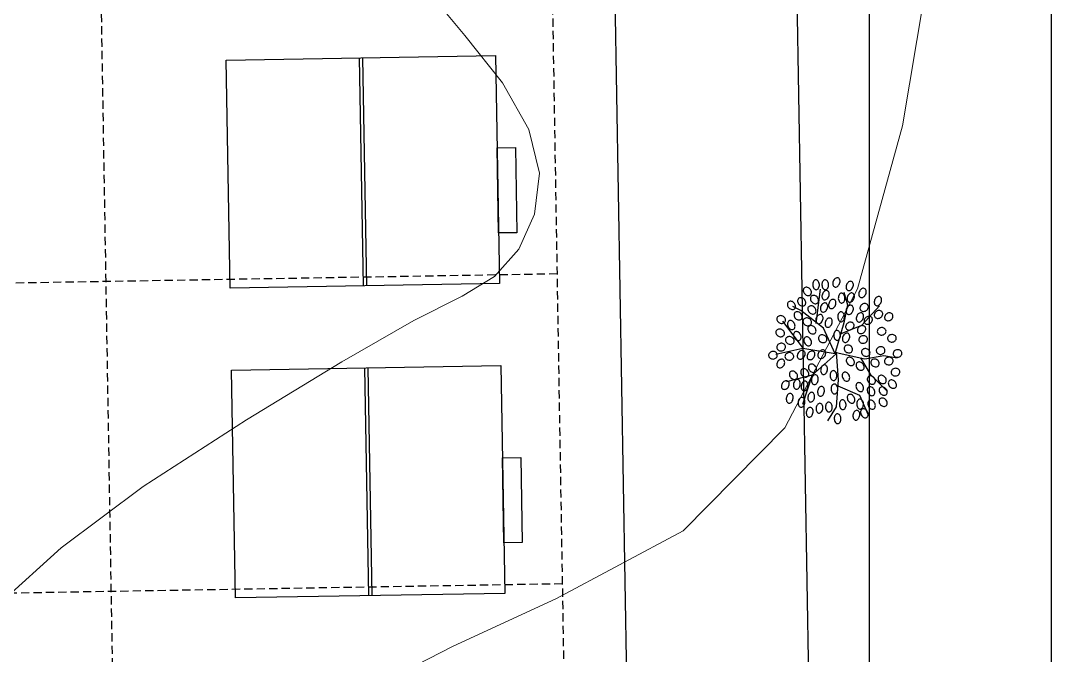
# Model space of a CAD drawing. Header units: inches. Extents: x 203 to 1065, y -1127 to 921.
# Drawn here: x 782.31 to 813.48, y 247.84 to 267.05 of the extents above; entities that cross this region are included whole.
import ezdxf

# ---------------------------------------------------------------- set-up
doc = ezdxf.new("R2010")
doc.units = ezdxf.units.IN
doc.header["$MEASUREMENT"] = 0
doc.linetypes.add('DASHED2', pattern=[0.375, 0.25, -0.125])
for name, color, linetype in [('calle', 3, 'Continuous'), ('Cumbreras', 140, 'Continuous'), ('CURVAS', 32, 'Continuous'), ('D2', 40, 'Continuous'), ('Vegetación', 102, 'Continuous')]:
    doc.layers.add(name, color=color, linetype=linetype)
doc.layers.add('Limite terrenos', color=2, linetype='DASHED2', transparency=0.4)

# ---------------------------------------------------------------- blocks, each defined once
blk = doc.blocks.new('RB31')
for points in [[(-0.1644, 0.4265, 0.124565), (-0.1555, 0.4293, 0.105746), (-0.1475, 0.437, 0.086824), (-0.1428, 0.4474, 0.076963), (-0.1416, 0.4602, 0.076963), (-0.1443, 0.4728, 0.086824), (-0.1502, 0.4826, 0.105746), (-0.159, 0.4892, 0.124565), (-0.1682, 0.491, 0.124565), (-0.1772, 0.4882, 0.105746), (-0.1851, 0.4805, 0.086824), (-0.1898, 0.4701, 0.076963), (-0.191, 0.4573, 0.076963), (-0.1883, 0.4447, 0.086824), (-0.1825, 0.4349, 0.105746), (-0.1737, 0.4282, 0.124565)], [(-0.0961, 0.4265, 0.124565), (-0.0871, 0.4293, 0.105746), (-0.0792, 0.437, 0.086824), (-0.0745, 0.4474, 0.076963), (-0.0733, 0.4602, 0.076963), (-0.076, 0.4728, 0.086824), (-0.0818, 0.4826, 0.105746), (-0.0906, 0.4892, 0.124565), (-0.0999, 0.491, 0.124565), (-0.1088, 0.4882, 0.105746), (-0.1168, 0.4805, 0.086824), (-0.1215, 0.4701, 0.076963), (-0.1227, 0.4573, 0.076963), (-0.12, 0.4447, 0.086824), (-0.1141, 0.4349, 0.105746), (-0.1053, 0.4282, 0.124565)], [(-0.0332, 0.4465, 0.124565), (-0.0243, 0.4435, 0.105746), (-0.0134, 0.445, 0.086824), (-0.0035, 0.4507, 0.076963), (0.0051, 0.4604, 0.076963), (0.0103, 0.4721, 0.086824), (0.0113, 0.4835, 0.105746), (0.0081, 0.4941, 0.124565), (0.0016, 0.5009, 0.124565), (-0.0073, 0.5039, 0.105746), (-0.0182, 0.5024, 0.086824), (-0.0281, 0.4967, 0.076963), (-0.0366, 0.4871, 0.076963), (-0.0419, 0.4753, 0.086824), (-0.0429, 0.4639, 0.105746), (-0.0397, 0.4534, 0.124565)], [(0.0655, 0.4237, 0.124565), (0.0744, 0.4207, 0.105746), (0.0853, 0.4222, 0.086824), (0.0952, 0.4279, 0.076963), (0.1038, 0.4376, 0.076963), (0.109, 0.4494, 0.086824), (0.11, 0.4607, 0.105746), (0.1068, 0.4713, 0.124565), (0.1003, 0.4782, 0.124565), (0.0914, 0.4811, 0.105746), (0.0805, 0.4796, 0.086824), (0.0706, 0.4739, 0.076963), (0.0621, 0.4643, 0.076963), (0.0569, 0.4525, 0.086824), (0.0558, 0.4411, 0.105746), (0.059, 0.4306, 0.124565)], [(-0.2034, 0.3982, 0.124565), (-0.2004, 0.4072, 0.105746), (-0.2019, 0.4181, 0.086824), (-0.2076, 0.428, 0.076963), (-0.2173, 0.4365, 0.076963), (-0.229, 0.4417, 0.086824), (-0.2404, 0.4427, 0.105746), (-0.251, 0.4395, 0.124565), (-0.2578, 0.4331, 0.124565), (-0.2608, 0.4242, 0.105746), (-0.2593, 0.4132, 0.086824), (-0.2536, 0.4033, 0.076963), (-0.244, 0.3948, 0.076963), (-0.2322, 0.3896, 0.086824), (-0.2208, 0.3886, 0.105746), (-0.2103, 0.3918, 0.124565)], [(-0.1129, 0.3629, 0.124565), (-0.104, 0.36, 0.105746), (-0.0931, 0.3615, 0.086824), (-0.0832, 0.3672, 0.076963), (-0.0747, 0.3768, 0.076963), (-0.0695, 0.3886, 0.086824), (-0.0684, 0.4, 0.105746), (-0.0717, 0.4105, 0.124565), (-0.0781, 0.4174, 0.124565), (-0.087, 0.4204, 0.105746), (-0.0979, 0.4189, 0.086824), (-0.1079, 0.4132, 0.076963), (-0.1164, 0.4035, 0.076963), (-0.1216, 0.3917, 0.086824), (-0.1226, 0.3804, 0.105746), (-0.1194, 0.3698, 0.124565)], [(0.0254, 0.3391, 0.124565), (0.0344, 0.342, 0.105746), (0.0423, 0.3496, 0.086824), (0.047, 0.36, 0.076963), (0.0482, 0.3728, 0.076963), (0.0455, 0.3854, 0.086824), (0.0396, 0.3952, 0.105746), (0.0308, 0.4019, 0.124565), (0.0216, 0.4037, 0.124565), (0.0126, 0.4008, 0.105746), (0.0047, 0.3932, 0.086824), (0, 0.3827, 0.076963), (-0.0012, 0.3699, 0.076963), (0.0015, 0.3573, 0.086824), (0.0074, 0.3475, 0.105746), (0.0162, 0.3409, 0.124565)], [(0.0731, 0.3478, 0.124565), (0.082, 0.3448, 0.105746), (0.0929, 0.3463, 0.086824), (0.1028, 0.352, 0.076963), (0.1113, 0.3616, 0.076963), (0.1166, 0.3734, 0.086824), (0.1176, 0.3848, 0.105746), (0.1144, 0.3953, 0.124565), (0.1079, 0.4022, 0.124565), (0.099, 0.4052, 0.105746), (0.0881, 0.4037, 0.086824), (0.0782, 0.398, 0.076963), (0.0696, 0.3883, 0.076963), (0.0644, 0.3766, 0.086824), (0.0634, 0.3652, 0.105746), (0.0666, 0.3546, 0.124565)], [(0.1604, 0.3781, 0.124565), (0.1693, 0.3752, 0.105746), (0.1802, 0.3767, 0.086824), (0.1901, 0.3824, 0.076963), (0.1987, 0.392, 0.076963), (0.2039, 0.4038, 0.086824), (0.2049, 0.4152, 0.105746), (0.2017, 0.4257, 0.124565), (0.1952, 0.4326, 0.124565), (0.1863, 0.4356, 0.105746), (0.1754, 0.4341, 0.086824), (0.1655, 0.4284, 0.076963), (0.157, 0.4187, 0.076963), (0.1518, 0.4069, 0.086824), (0.1507, 0.3956, 0.105746), (0.1539, 0.385, 0.124565)], [(-0.3211, 0.3071, 0.124565), (-0.3181, 0.316, 0.105746), (-0.3196, 0.3269, 0.086824), (-0.3253, 0.3368, 0.076963), (-0.335, 0.3454, 0.076963), (-0.3467, 0.3506, 0.086824), (-0.3581, 0.3516, 0.105746), (-0.3687, 0.3484, 0.124565), (-0.3755, 0.3419, 0.124565), (-0.3785, 0.333, 0.105746), (-0.377, 0.3221, 0.086824), (-0.3713, 0.3122, 0.076963), (-0.3617, 0.3037, 0.076963), (-0.3499, 0.2985, 0.086824), (-0.3385, 0.2974, 0.105746), (-0.3279, 0.3006, 0.124565)], [(-0.2452, 0.3299, 0.124565), (-0.2422, 0.3388, 0.105746), (-0.2437, 0.3497, 0.086824), (-0.2494, 0.3596, 0.076963), (-0.259, 0.3682, 0.076963), (-0.2708, 0.3734, 0.086824), (-0.2822, 0.3744, 0.105746), (-0.2927, 0.3712, 0.124565), (-0.2996, 0.3647, 0.124565), (-0.3026, 0.3558, 0.105746), (-0.3011, 0.3449, 0.086824), (-0.2954, 0.335, 0.076963), (-0.2857, 0.3264, 0.076963), (-0.274, 0.3212, 0.086824), (-0.2626, 0.3202, 0.105746), (-0.252, 0.3234, 0.124565)], [(-0.1503, 0.3451, 0.124565), (-0.1473, 0.354, 0.105746), (-0.1488, 0.3649, 0.086824), (-0.1545, 0.3748, 0.076963), (-0.1641, 0.3833, 0.076963), (-0.1759, 0.3885, 0.086824), (-0.1873, 0.3896, 0.105746), (-0.1978, 0.3864, 0.124565), (-0.2047, 0.3799, 0.124565), (-0.2077, 0.371, 0.105746), (-0.2062, 0.3601, 0.086824), (-0.2005, 0.3502, 0.076963), (-0.1908, 0.3416, 0.076963), (-0.1791, 0.3364, 0.086824), (-0.1677, 0.3354, 0.105746), (-0.1571, 0.3386, 0.124565)], [(-0.1243, 0.2832, 0.124565), (-0.1154, 0.2802, 0.105746), (-0.1045, 0.2817, 0.086824), (-0.0946, 0.2874, 0.076963), (-0.0861, 0.2971, 0.076963), (-0.0809, 0.3088, 0.086824), (-0.0798, 0.3202, 0.105746), (-0.083, 0.3308, 0.124565), (-0.0895, 0.3376, 0.124565), (-0.0984, 0.3406, 0.105746), (-0.1093, 0.3391, 0.086824), (-0.1192, 0.3334, 0.076963), (-0.1278, 0.3238, 0.076963), (-0.133, 0.312, 0.086824), (-0.134, 0.3006, 0.105746), (-0.1308, 0.29, 0.124565)], [(-0.0636, 0.306, 0.124565), (-0.0547, 0.303, 0.105746), (-0.0437, 0.3045, 0.086824), (-0.0338, 0.3102, 0.076963), (-0.0253, 0.3198, 0.076963), (-0.0201, 0.3316, 0.086824), (-0.0191, 0.343, 0.105746), (-0.0223, 0.3536, 0.124565), (-0.0287, 0.3604, 0.124565), (-0.0377, 0.3634, 0.105746), (-0.0486, 0.3619, 0.086824), (-0.0585, 0.3562, 0.076963), (-0.067, 0.3465, 0.076963), (-0.0722, 0.3348, 0.086824), (-0.0732, 0.3234, 0.105746), (-0.07, 0.3128, 0.124565)], [(0.1598, 0.2988, 0.124565), (0.1653, 0.2911, 0.105746), (0.175, 0.2859, 0.086824), (0.1864, 0.2847, 0.076963), (0.1989, 0.2875, 0.076963), (0.2101, 0.2939, 0.086824), (0.2176, 0.3026, 0.105746), (0.2212, 0.313, 0.124565), (0.22, 0.3223, 0.124565), (0.2146, 0.33, 0.105746), (0.2048, 0.3352, 0.086824), (0.1935, 0.3364, 0.076963), (0.1809, 0.3336, 0.076963), (0.1698, 0.3271, 0.086824), (0.1623, 0.3185, 0.105746), (0.1586, 0.3081, 0.124565)], [(0.2743, 0.325, 0.124565), (0.2832, 0.322, 0.105746), (0.2941, 0.3235, 0.086824), (0.304, 0.3292, 0.076963), (0.3126, 0.3388, 0.076963), (0.3178, 0.3506, 0.086824), (0.3188, 0.362, 0.105746), (0.3156, 0.3725, 0.124565), (0.3091, 0.3794, 0.124565), (0.3002, 0.3824, 0.105746), (0.2893, 0.3809, 0.086824), (0.2794, 0.3752, 0.076963), (0.2708, 0.3655, 0.076963), (0.2656, 0.3538, 0.086824), (0.2646, 0.3424, 0.105746), (0.2678, 0.3318, 0.124565)], [(-0.2717, 0.2387, 0.124565), (-0.2688, 0.2476, 0.105746), (-0.2703, 0.2586, 0.086824), (-0.276, 0.2685, 0.076963), (-0.2856, 0.277, 0.076963), (-0.2974, 0.2822, 0.086824), (-0.3088, 0.2832, 0.105746), (-0.3193, 0.28, 0.124565), (-0.3262, 0.2736, 0.124565), (-0.3292, 0.2647, 0.105746), (-0.3276, 0.2537, 0.086824), (-0.322, 0.2438, 0.076963), (-0.3123, 0.2353, 0.076963), (-0.3005, 0.2301, 0.086824), (-0.2891, 0.2291, 0.105746), (-0.2786, 0.2323, 0.124565)], [(-0.1692, 0.2767, 0.124565), (-0.1663, 0.2856, 0.105746), (-0.1678, 0.2965, 0.086824), (-0.1735, 0.3065, 0.076963), (-0.1831, 0.315, 0.076963), (-0.1949, 0.3202, 0.086824), (-0.2063, 0.3212, 0.105746), (-0.2168, 0.318, 0.124565), (-0.2237, 0.3116, 0.124565), (-0.2267, 0.3026, 0.105746), (-0.2251, 0.2917, 0.086824), (-0.2195, 0.2818, 0.076963), (-0.2098, 0.2733, 0.076963), (-0.198, 0.2681, 0.086824), (-0.1867, 0.2671, 0.105746), (-0.1761, 0.2703, 0.124565)], [(0.0216, 0.2176, 0.124565), (0.0306, 0.2204, 0.105746), (0.0385, 0.2281, 0.086824), (0.0432, 0.2385, 0.076963), (0.0444, 0.2513, 0.076963), (0.0417, 0.2639, 0.086824), (0.0358, 0.2737, 0.105746), (0.027, 0.2803, 0.124565), (0.0178, 0.2821, 0.124565), (0.0088, 0.2793, 0.105746), (0.0009, 0.2716, 0.086824), (-0.0038, 0.2612, 0.076963), (-0.005, 0.2484, 0.076963), (-0.0023, 0.2358, 0.086824), (0.0036, 0.226, 0.105746), (0.0124, 0.2193, 0.124565)], [(0.0655, 0.268, 0.124565), (0.0744, 0.265, 0.105746), (0.0853, 0.2665, 0.086824), (0.0952, 0.2722, 0.076963), (0.1038, 0.2819, 0.076963), (0.109, 0.2936, 0.086824), (0.11, 0.305, 0.105746), (0.1068, 0.3156, 0.124565), (0.1003, 0.3224, 0.124565), (0.0914, 0.3254, 0.105746), (0.0805, 0.3239, 0.086824), (0.0706, 0.3182, 0.076963), (0.0621, 0.3086, 0.076963), (0.0569, 0.2968, 0.086824), (0.0558, 0.2854, 0.105746), (0.059, 0.2749, 0.124565)], [(0.1414, 0.2186, 0.124565), (0.1503, 0.2156, 0.105746), (0.1612, 0.2171, 0.086824), (0.1712, 0.2228, 0.076963), (0.1797, 0.2325, 0.076963), (0.1849, 0.2443, 0.086824), (0.1859, 0.2556, 0.105746), (0.1827, 0.2662, 0.124565), (0.1763, 0.2731, 0.124565), (0.1673, 0.276, 0.105746), (0.1564, 0.2745, 0.086824), (0.1465, 0.2688, 0.076963), (0.138, 0.2592, 0.076963), (0.1328, 0.2474, 0.086824), (0.1318, 0.236, 0.105746), (0.135, 0.2255, 0.124565)], [(0.2661, 0.2532, 0.124565), (0.2716, 0.2455, 0.105746), (0.2813, 0.2403, 0.086824), (0.2927, 0.2391, 0.076963), (0.3052, 0.2419, 0.076963), (0.3164, 0.2484, 0.086824), (0.3239, 0.257, 0.105746), (0.3275, 0.2674, 0.124565), (0.3263, 0.2767, 0.124565), (0.3208, 0.2844, 0.105746), (0.3111, 0.2896, 0.086824), (0.2998, 0.2908, 0.076963), (0.2872, 0.288, 0.076963), (0.2761, 0.2815, 0.086824), (0.2686, 0.2729, 0.105746), (0.2649, 0.2625, 0.124565)], [(0.342, 0.238, 0.124565), (0.3475, 0.2303, 0.105746), (0.3572, 0.2251, 0.086824), (0.3686, 0.2239, 0.076963), (0.3812, 0.2267, 0.076963), (0.3923, 0.2332, 0.086824), (0.3998, 0.2418, 0.105746), (0.4034, 0.2522, 0.124565), (0.4022, 0.2615, 0.124565), (0.3968, 0.2692, 0.105746), (0.387, 0.2744, 0.086824), (0.3757, 0.2756, 0.076963), (0.3631, 0.2728, 0.076963), (0.352, 0.2663, 0.086824), (0.3445, 0.2577, 0.105746), (0.3409, 0.2473, 0.124565)], [(-0.3932, 0.2239, 0.124565), (-0.3931, 0.2333, 0.105746), (-0.3979, 0.2432, 0.086824), (-0.4064, 0.2509, 0.076963), (-0.4182, 0.256, 0.076963), (-0.431, 0.2573, 0.086824), (-0.4422, 0.2548, 0.105746), (-0.4512, 0.2485, 0.124565), (-0.4557, 0.2402, 0.124565), (-0.4558, 0.2308, 0.105746), (-0.451, 0.2209, 0.086824), (-0.4425, 0.2132, 0.076963), (-0.4307, 0.2081, 0.076963), (-0.4179, 0.2068, 0.086824), (-0.4068, 0.2094, 0.105746), (-0.3977, 0.2157, 0.124565)], [(-0.3292, 0.171, 0.124565), (-0.3236, 0.1786, 0.105746), (-0.3217, 0.1895, 0.086824), (-0.324, 0.2007, 0.076963), (-0.3306, 0.2117, 0.076963), (-0.3402, 0.2203, 0.086824), (-0.3507, 0.2248, 0.105746), (-0.3617, 0.225, 0.124565), (-0.3702, 0.221, 0.124565), (-0.3758, 0.2135, 0.105746), (-0.3778, 0.2026, 0.086824), (-0.3754, 0.1914, 0.076963), (-0.3689, 0.1803, 0.076963), (-0.3593, 0.1717, 0.086824), (-0.3488, 0.1673, 0.105746), (-0.3377, 0.167, 0.124565)], [(-0.1996, 0.2087, 0.124565), (-0.1995, 0.2181, 0.105746), (-0.2043, 0.228, 0.086824), (-0.2128, 0.2357, 0.076963), (-0.2246, 0.2408, 0.076963), (-0.2374, 0.2421, 0.086824), (-0.2485, 0.2396, 0.105746), (-0.2576, 0.2333, 0.124565), (-0.2621, 0.225, 0.124565), (-0.2622, 0.2156, 0.105746), (-0.2574, 0.2057, 0.086824), (-0.2489, 0.198, 0.076963), (-0.2371, 0.1929, 0.076963), (-0.2243, 0.1916, 0.086824), (-0.2132, 0.1942, 0.105746), (-0.2041, 0.2005, 0.124565)], [(-0.1585, 0.2072, 0.124565), (-0.1496, 0.2043, 0.105746), (-0.1387, 0.2058, 0.086824), (-0.1287, 0.2114, 0.076963), (-0.1202, 0.2211, 0.076963), (-0.115, 0.2329, 0.086824), (-0.114, 0.2443, 0.105746), (-0.1172, 0.2548, 0.124565), (-0.1236, 0.2617, 0.124565), (-0.1326, 0.2646, 0.105746), (-0.1435, 0.2631, 0.086824), (-0.1534, 0.2574, 0.076963), (-0.1619, 0.2478, 0.076963), (-0.1671, 0.236, 0.086824), (-0.1681, 0.2246, 0.105746), (-0.1649, 0.2141, 0.124565)], [(-0.0902, 0.1844, 0.124565), (-0.0812, 0.1815, 0.105746), (-0.0703, 0.183, 0.086824), (-0.0604, 0.1887, 0.076963), (-0.0519, 0.1983, 0.076963), (-0.0467, 0.2101, 0.086824), (-0.0457, 0.2215, 0.105746), (-0.0489, 0.232, 0.124565), (-0.0553, 0.2389, 0.124565), (-0.0642, 0.2419, 0.105746), (-0.0752, 0.2403, 0.086824), (-0.0851, 0.2347, 0.076963), (-0.0936, 0.225, 0.076963), (-0.0988, 0.2132, 0.086824), (-0.0998, 0.2018, 0.105746), (-0.0966, 0.1913, 0.124565)], [(0.0535, 0.1772, 0.124565), (0.059, 0.1696, 0.105746), (0.0687, 0.1644, 0.086824), (0.0801, 0.1631, 0.076963), (0.0926, 0.1659, 0.076963), (0.1038, 0.1724, 0.086824), (0.1113, 0.181, 0.105746), (0.1149, 0.1914, 0.124565), (0.1137, 0.2008, 0.124565), (0.1083, 0.2084, 0.105746), (0.0985, 0.2136, 0.086824), (0.0872, 0.2148, 0.076963), (0.0746, 0.212, 0.076963), (0.0635, 0.2056, 0.086824), (0.056, 0.197, 0.105746), (0.0524, 0.1865, 0.124565)], [(0.1902, 0.2152, 0.124565), (0.1957, 0.2075, 0.105746), (0.2054, 0.2023, 0.086824), (0.2167, 0.2011, 0.076963), (0.2293, 0.2039, 0.076963), (0.2404, 0.2104, 0.086824), (0.248, 0.219, 0.105746), (0.2516, 0.2294, 0.124565), (0.2504, 0.2387, 0.124565), (0.2449, 0.2464, 0.105746), (0.2352, 0.2516, 0.086824), (0.2238, 0.2528, 0.076963), (0.2113, 0.25, 0.076963), (0.2001, 0.2436, 0.086824), (0.1926, 0.2349, 0.105746), (0.189, 0.2245, 0.124565)], [(-0.4008, 0.1365, 0.124565), (-0.4007, 0.146, 0.105746), (-0.4055, 0.1559, 0.086824), (-0.414, 0.1636, 0.076963), (-0.4258, 0.1687, 0.076963), (-0.4386, 0.17, 0.086824), (-0.4497, 0.1674, 0.105746), (-0.4588, 0.1611, 0.124565), (-0.4633, 0.1529, 0.124565), (-0.4634, 0.1435, 0.105746), (-0.4586, 0.1335, 0.086824), (-0.4501, 0.1259, 0.076963), (-0.4383, 0.1208, 0.076963), (-0.4255, 0.1194, 0.086824), (-0.4144, 0.122, 0.105746), (-0.4053, 0.1283, 0.124565)], [(-0.2837, 0.0989, 0.124565), (-0.2781, 0.1064, 0.105746), (-0.2761, 0.1173, 0.086824), (-0.2785, 0.1285, 0.076963), (-0.285, 0.1396, 0.076963), (-0.2946, 0.1482, 0.086824), (-0.3051, 0.1526, 0.105746), (-0.3162, 0.1529, 0.124565), (-0.3247, 0.1489, 0.124565), (-0.3303, 0.1413, 0.105746), (-0.3322, 0.1304, 0.086824), (-0.3299, 0.1192, 0.076963), (-0.3233, 0.1082, 0.076963), (-0.3137, 0.0996, 0.086824), (-0.3032, 0.0951, 0.105746), (-0.2922, 0.0949, 0.124565)], [(-0.1692, 0.1476, 0.124565), (-0.1663, 0.1565, 0.105746), (-0.1678, 0.1674, 0.086824), (-0.1735, 0.1773, 0.076963), (-0.1831, 0.1858, 0.076963), (-0.1949, 0.191, 0.086824), (-0.2063, 0.1921, 0.105746), (-0.2168, 0.1889, 0.124565), (-0.2237, 0.1824, 0.124565), (-0.2267, 0.1735, 0.105746), (-0.2251, 0.1626, 0.086824), (-0.2195, 0.1527, 0.076963), (-0.2098, 0.1441, 0.076963), (-0.198, 0.1389, 0.086824), (-0.1867, 0.1379, 0.105746), (-0.1761, 0.1411, 0.124565)], [(-0.0088, 0.096, 0.124565), (0.0002, 0.0989, 0.105746), (0.0081, 0.1065, 0.086824), (0.0128, 0.1169, 0.076963), (0.014, 0.1298, 0.076963), (0.0113, 0.1423, 0.086824), (0.0055, 0.1522, 0.105746), (-0.0033, 0.1588, 0.124565), (-0.0126, 0.1606, 0.124565), (-0.0215, 0.1577, 0.105746), (-0.0295, 0.1501, 0.086824), (-0.0342, 0.1397, 0.076963), (-0.0354, 0.1269, 0.076963), (-0.0327, 0.1143, 0.086824), (-0.0268, 0.1045, 0.105746), (-0.018, 0.0978, 0.124565)], [(0.0389, 0.0857, 0.124565), (0.0478, 0.0827, 0.105746), (0.0588, 0.0842, 0.086824), (0.0687, 0.0899, 0.076963), (0.0772, 0.0996, 0.076963), (0.0824, 0.1113, 0.086824), (0.0834, 0.1227, 0.105746), (0.0802, 0.1333, 0.124565), (0.0738, 0.1401, 0.124565), (0.0648, 0.1431, 0.105746), (0.0539, 0.1416, 0.086824), (0.044, 0.1359, 0.076963), (0.0355, 0.1263, 0.076963), (0.0303, 0.1145, 0.086824), (0.0293, 0.1031, 0.105746), (0.0325, 0.0925, 0.124565)], [(0.1408, 0.1544, 0.124565), (0.1463, 0.1468, 0.105746), (0.156, 0.1416, 0.086824), (0.1674, 0.1403, 0.076963), (0.18, 0.1431, 0.076963), (0.1911, 0.1496, 0.086824), (0.1986, 0.1582, 0.105746), (0.2022, 0.1686, 0.124565), (0.201, 0.178, 0.124565), (0.1956, 0.1856, 0.105746), (0.1858, 0.1908, 0.086824), (0.1745, 0.1921, 0.076963), (0.1619, 0.1893, 0.076963), (0.1508, 0.1828, 0.086824), (0.1433, 0.1742, 0.105746), (0.1397, 0.1638, 0.124565)], [(0.2873, 0.1531, 0.124565), (0.2902, 0.1441, 0.105746), (0.2978, 0.1362, 0.086824), (0.3082, 0.1315, 0.076963), (0.3211, 0.1303, 0.076963), (0.3336, 0.133, 0.086824), (0.3435, 0.1388, 0.105746), (0.3501, 0.1476, 0.124565), (0.3519, 0.1569, 0.124565), (0.349, 0.1658, 0.105746), (0.3414, 0.1738, 0.086824), (0.331, 0.1785, 0.076963), (0.3182, 0.1797, 0.076963), (0.3056, 0.177, 0.086824), (0.2958, 0.1711, 0.105746), (0.2891, 0.1623, 0.124565)], [(-0.3922, 0.0543, 0.124565), (-0.395, 0.0633, 0.105746), (-0.4027, 0.0712, 0.086824), (-0.4131, 0.0759, 0.076963), (-0.4259, 0.0771, 0.076963), (-0.4385, 0.0744, 0.086824), (-0.4483, 0.0686, 0.105746), (-0.455, 0.0598, 0.124565), (-0.4567, 0.0505, 0.124565), (-0.4539, 0.0416, 0.105746), (-0.4462, 0.0336, 0.086824), (-0.4358, 0.0289, 0.076963), (-0.423, 0.0277, 0.076963), (-0.4104, 0.0304, 0.086824), (-0.4006, 0.0363, 0.105746), (-0.394, 0.0451, 0.124565)], [(-0.3287, 0.0872, 0.124565), (-0.3286, 0.0966, 0.105746), (-0.3334, 0.1065, 0.086824), (-0.3419, 0.1142, 0.076963), (-0.3537, 0.1193, 0.076963), (-0.3665, 0.1206, 0.086824), (-0.3776, 0.1181, 0.105746), (-0.3867, 0.1117, 0.124565), (-0.3912, 0.1035, 0.124565), (-0.3913, 0.0941, 0.105746), (-0.3865, 0.0842, 0.086824), (-0.378, 0.0765, 0.076963), (-0.3662, 0.0714, 0.076963), (-0.3534, 0.0701, 0.086824), (-0.3422, 0.0726, 0.105746), (-0.3332, 0.0789, 0.124565)], [(-0.2077, 0.0647, 0.124565), (-0.2022, 0.0723, 0.105746), (-0.2002, 0.0831, 0.086824), (-0.2026, 0.0943, 0.076963), (-0.2091, 0.1054, 0.076963), (-0.2187, 0.114, 0.086824), (-0.2292, 0.1185, 0.105746), (-0.2402, 0.1187, 0.124565), (-0.2487, 0.1147, 0.124565), (-0.2543, 0.1071, 0.105746), (-0.2563, 0.0962, 0.086824), (-0.2539, 0.0851, 0.076963), (-0.2474, 0.074, 0.076963), (-0.2378, 0.0654, 0.086824), (-0.2273, 0.0609, 0.105746), (-0.2163, 0.0607, 0.124565)], [(-0.0857, 0.0986, 0.124565), (-0.0856, 0.108, 0.105746), (-0.0904, 0.1179, 0.086824), (-0.0989, 0.1256, 0.076963), (-0.1107, 0.1307, 0.076963), (-0.1235, 0.132, 0.086824), (-0.1347, 0.1294, 0.105746), (-0.1437, 0.1231, 0.124565), (-0.1482, 0.1149, 0.124565), (-0.1483, 0.1055, 0.105746), (-0.1435, 0.0956, 0.086824), (-0.135, 0.0879, 0.076963), (-0.1232, 0.0828, 0.076963), (-0.1104, 0.0815, 0.086824), (-0.0993, 0.084, 0.105746), (-0.0902, 0.0903, 0.124565)], [(0.1507, 0.0999, 0.124565), (0.1535, 0.0909, 0.105746), (0.1612, 0.083, 0.086824), (0.1716, 0.0783, 0.076963), (0.1844, 0.0771, 0.076963), (0.197, 0.0798, 0.086824), (0.2068, 0.0857, 0.105746), (0.2134, 0.0945, 0.124565), (0.2152, 0.1037, 0.124565), (0.2124, 0.1127, 0.105746), (0.2047, 0.1206, 0.086824), (0.1943, 0.1253, 0.076963), (0.1815, 0.1265, 0.076963), (0.1689, 0.1238, 0.086824), (0.1591, 0.1179, 0.105746), (0.1524, 0.1091, 0.124565)], [(0.3633, 0.1075, 0.124565), (0.3661, 0.0985, 0.105746), (0.3737, 0.0906, 0.086824), (0.3842, 0.0859, 0.076963), (0.397, 0.0847, 0.076963), (0.4096, 0.0874, 0.086824), (0.4194, 0.0933, 0.105746), (0.426, 0.1021, 0.124565), (0.4278, 0.1113, 0.124565), (0.425, 0.1203, 0.105746), (0.4173, 0.1282, 0.086824), (0.4069, 0.1329, 0.076963), (0.3941, 0.1341, 0.076963), (0.3815, 0.1314, 0.086824), (0.3717, 0.1255, 0.105746), (0.365, 0.1167, 0.124565)], [(-0.4529, 0.0012, 0.124565), (-0.4558, 0.0101, 0.105746), (-0.4634, 0.0181, 0.086824), (-0.4738, 0.0228, 0.076963), (-0.4866, 0.024, 0.076963), (-0.4992, 0.0213, 0.086824), (-0.509, 0.0154, 0.105746), (-0.5157, 0.0066, 0.124565), (-0.5175, -0.0026, 0.124565), (-0.5146, -0.0116, 0.105746), (-0.507, -0.0196, 0.086824), (-0.4966, -0.0242, 0.076963), (-0.4837, -0.0255, 0.076963), (-0.4712, -0.0228, 0.086824), (-0.4613, -0.0169, 0.105746), (-0.4547, -0.0081, 0.124565)], [(-0.3314, -0.0064, 0.124565), (-0.3343, 0.0025, 0.105746), (-0.3419, 0.0105, 0.086824), (-0.3524, 0.0152, 0.076963), (-0.3652, 0.0164, 0.076963), (-0.3778, 0.0137, 0.086824), (-0.3876, 0.0078, 0.105746), (-0.3942, -0.001, 0.124565), (-0.396, -0.0102, 0.124565), (-0.3931, -0.0192, 0.105746), (-0.3855, -0.0272, 0.086824), (-0.3751, -0.0318, 0.076963), (-0.3623, -0.0331, 0.076963), (-0.3497, -0.0303, 0.086824), (-0.3399, -0.0245, 0.105746), (-0.3332, -0.0157, 0.124565)], [(-0.2507, 0.0224, 0.124565), (-0.2583, 0.028, 0.105746), (-0.2692, 0.0299, 0.086824), (-0.2804, 0.0276, 0.076963), (-0.2914, 0.0211, 0.076963), (-0.3, 0.0115, 0.086824), (-0.3045, 0.0009, 0.105746), (-0.3047, -0.0101, 0.124565), (-0.3007, -0.0186, 0.124565), (-0.2932, -0.0242, 0.105746), (-0.2823, -0.0261, 0.086824), (-0.2711, -0.0238, 0.076963), (-0.26, -0.0172, 0.076963), (-0.2514, -0.0076, 0.086824), (-0.247, 0.0029, 0.105746), (-0.2467, 0.0139, 0.124565)], [(-0.1786, 0.0186, 0.124565), (-0.1862, 0.0242, 0.105746), (-0.197, 0.0261, 0.086824), (-0.2082, 0.0238, 0.076963), (-0.2193, 0.0173, 0.076963), (-0.2279, 0.0077, 0.086824), (-0.2324, -0.0028, 0.105746), (-0.2326, -0.0139, 0.124565), (-0.2286, -0.0224, 0.124565), (-0.221, -0.028, 0.105746), (-0.2102, -0.0299, 0.086824), (-0.199, -0.0276, 0.076963), (-0.1879, -0.021, 0.076963), (-0.1793, -0.0114, 0.086824), (-0.1748, -0.0009, 0.105746), (-0.1746, 0.0101, 0.124565)], [(-0.0989, 0.0262, 0.124565), (-0.1065, 0.0318, 0.105746), (-0.1173, 0.0337, 0.086824), (-0.1285, 0.0314, 0.076963), (-0.1396, 0.0249, 0.076963), (-0.1482, 0.0153, 0.086824), (-0.1527, 0.0047, 0.105746), (-0.1529, -0.0063, 0.124565), (-0.1489, -0.0148, 0.124565), (-0.1413, -0.0204, 0.105746), (-0.1305, -0.0223, 0.086824), (-0.1193, -0.02, 0.076963), (-0.1082, -0.0134, 0.076963), (-0.0996, -0.0038, 0.086824), (-0.0951, 0.0067, 0.105746), (-0.0949, 0.0177, 0.124565)], [(0.0416, 0.0481, 0.124565), (0.0415, 0.0387, 0.105746), (0.0463, 0.0287, 0.086824), (0.0548, 0.0211, 0.076963), (0.0666, 0.0159, 0.076963), (0.0794, 0.0146, 0.086824), (0.0906, 0.0172, 0.105746), (0.0996, 0.0235, 0.124565), (0.1041, 0.0317, 0.124565), (0.1042, 0.0411, 0.105746), (0.0994, 0.0511, 0.086824), (0.0909, 0.0587, 0.076963), (0.0791, 0.0639, 0.076963), (0.0663, 0.0652, 0.086824), (0.0552, 0.0626, 0.105746), (0.0461, 0.0563, 0.124565)], [(0.1707, 0.0253, 0.124565), (0.1706, 0.0159, 0.105746), (0.1754, 0.0059, 0.086824), (0.1839, -0.0017, 0.076963), (0.1957, -0.0068, 0.076963), (0.2085, -0.0082, 0.086824), (0.2196, -0.0056, 0.105746), (0.2287, 0.0007, 0.124565), (0.2332, 0.0089, 0.124565), (0.2333, 0.0184, 0.105746), (0.2285, 0.0283, 0.086824), (0.22, 0.0359, 0.076963), (0.2082, 0.0411, 0.076963), (0.1954, 0.0424, 0.086824), (0.1842, 0.0398, 0.105746), (0.1752, 0.0335, 0.124565)], [(0.2797, 0.0277, 0.124565), (0.2826, 0.0188, 0.105746), (0.2902, 0.0108, 0.086824), (0.3007, 0.0061, 0.076963), (0.3135, 0.0049, 0.076963), (0.3261, 0.0076, 0.086824), (0.3359, 0.0135, 0.105746), (0.3425, 0.0223, 0.124565), (0.3443, 0.0315, 0.124565), (0.3414, 0.0405, 0.105746), (0.3338, 0.0485, 0.086824), (0.3234, 0.0531, 0.076963), (0.3106, 0.0544, 0.076963), (0.298, 0.0516, 0.086824), (0.2882, 0.0458, 0.105746), (0.2815, 0.037, 0.124565)], [(0.405, 0.0087, 0.124565), (0.4079, -0.0002, 0.105746), (0.4155, -0.0082, 0.086824), (0.4259, -0.0129, 0.076963), (0.4387, -0.0141, 0.076963), (0.4513, -0.0114, 0.086824), (0.4611, -0.0055, 0.105746), (0.4678, 0.0033, 0.124565), (0.4696, 0.0125, 0.124565), (0.4667, 0.0215, 0.105746), (0.4591, 0.0295, 0.086824), (0.4487, 0.0341, 0.076963), (0.4358, 0.0354, 0.076963), (0.4233, 0.0327, 0.086824), (0.4134, 0.0268, 0.105746), (0.4068, 0.018, 0.124565)], [(-0.4026, -0.0346, 0.124565), (-0.4102, -0.029, 0.105746), (-0.421, -0.027, 0.086824), (-0.4322, -0.0294, 0.076963), (-0.4433, -0.0359, 0.076963), (-0.4519, -0.0455, 0.086824), (-0.4564, -0.056, 0.105746), (-0.4566, -0.0671, 0.124565), (-0.4526, -0.0756, 0.124565), (-0.445, -0.0811, 0.105746), (-0.4342, -0.0831, 0.086824), (-0.423, -0.0807, 0.076963), (-0.4119, -0.0742, 0.076963), (-0.4033, -0.0646, 0.086824), (-0.3988, -0.0541, 0.105746), (-0.3986, -0.0431, 0.124565)], [(-0.1654, -0.1031, 0.124565), (-0.1625, -0.0942, 0.105746), (-0.164, -0.0833, 0.086824), (-0.1697, -0.0734, 0.076963), (-0.1793, -0.0648, 0.076963), (-0.1911, -0.0596, 0.086824), (-0.2025, -0.0586, 0.105746), (-0.213, -0.0618, 0.124565), (-0.2199, -0.0683, 0.124565), (-0.2229, -0.0772, 0.105746), (-0.2214, -0.0881, 0.086824), (-0.2157, -0.098, 0.076963), (-0.206, -0.1065, 0.076963), (-0.1942, -0.1117, 0.086824), (-0.1829, -0.1128, 0.105746), (-0.1723, -0.1095, 0.124565)], [(-0.0986, -0.0644, 0.124565), (-0.108, -0.0643, 0.105746), (-0.1179, -0.0691, 0.086824), (-0.1256, -0.0776, 0.076963), (-0.1307, -0.0894, 0.076963), (-0.132, -0.1022, 0.086824), (-0.1294, -0.1133, 0.105746), (-0.1231, -0.1224, 0.124565), (-0.1149, -0.1269, 0.124565), (-0.1055, -0.127, 0.105746), (-0.0956, -0.1222, 0.086824), (-0.0879, -0.1137, 0.076963), (-0.0828, -0.1019, 0.076963), (-0.0815, -0.0891, 0.086824), (-0.084, -0.0779, 0.105746), (-0.0903, -0.0689, 0.124565)], [(0.0606, -0.0237, 0.124565), (0.0576, -0.0326, 0.105746), (0.0591, -0.0436, 0.086824), (0.0648, -0.0535, 0.076963), (0.0745, -0.062, 0.076963), (0.0862, -0.0672, 0.086824), (0.0976, -0.0682, 0.105746), (0.1082, -0.065, 0.124565), (0.115, -0.0586, 0.124565), (0.118, -0.0497, 0.105746), (0.1165, -0.0387, 0.086824), (0.1108, -0.0288, 0.076963), (0.1012, -0.0203, 0.076963), (0.0894, -0.0151, 0.086824), (0.078, -0.0141, 0.105746), (0.0675, -0.0173, 0.124565)], [(0.1327, -0.0541, 0.124565), (0.1297, -0.063, 0.105746), (0.1313, -0.074, 0.086824), (0.1369, -0.0839, 0.076963), (0.1466, -0.0924, 0.076963), (0.1584, -0.0976, 0.086824), (0.1698, -0.0986, 0.105746), (0.1803, -0.0954, 0.124565), (0.1872, -0.089, 0.124565), (0.1901, -0.08, 0.105746), (0.1886, -0.0691, 0.086824), (0.1829, -0.0592, 0.076963), (0.1733, -0.0507, 0.076963), (0.1615, -0.0455, 0.086824), (0.1501, -0.0445, 0.105746), (0.1396, -0.0477, 0.124565)], [(0.239, -0.0431, 0.124565), (0.2389, -0.0525, 0.105746), (0.2437, -0.0624, 0.086824), (0.2522, -0.0701, 0.076963), (0.264, -0.0752, 0.076963), (0.2768, -0.0765, 0.086824), (0.288, -0.074, 0.105746), (0.297, -0.0677, 0.124565), (0.3015, -0.0594, 0.124565), (0.3016, -0.05, 0.105746), (0.2968, -0.0401, 0.086824), (0.2883, -0.0324, 0.076963), (0.2765, -0.0273, 0.076963), (0.2637, -0.026, 0.086824), (0.2526, -0.0285, 0.105746), (0.2435, -0.0349, 0.124565)], [(0.3405, -0.0406, 0.124565), (0.3433, -0.0496, 0.105746), (0.351, -0.0575, 0.086824), (0.3614, -0.0622, 0.076963), (0.3742, -0.0634, 0.076963), (0.3868, -0.0607, 0.086824), (0.3966, -0.0549, 0.105746), (0.4033, -0.0461, 0.124565), (0.405, -0.0368, 0.124565), (0.4022, -0.0279, 0.105746), (0.3945, -0.0199, 0.086824), (0.3841, -0.0152, 0.076963), (0.3713, -0.014, 0.076963), (0.3587, -0.0167, 0.086824), (0.3489, -0.0226, 0.105746), (0.3423, -0.0314, 0.124565)], [(-0.3059, -0.1487, 0.124565), (-0.3029, -0.1398, 0.105746), (-0.3044, -0.1288, 0.086824), (-0.3101, -0.1189, 0.076963), (-0.3198, -0.1104, 0.076963), (-0.3315, -0.1052, 0.086824), (-0.3429, -0.1042, 0.105746), (-0.3535, -0.1074, 0.124565), (-0.3603, -0.1138, 0.124565), (-0.3633, -0.1228, 0.105746), (-0.3618, -0.1337, 0.086824), (-0.3561, -0.1436, 0.076963), (-0.3465, -0.1521, 0.076963), (-0.3347, -0.1573, 0.086824), (-0.3233, -0.1583, 0.105746), (-0.3128, -0.1551, 0.124565)], [(-0.2224, -0.1335, 0.124565), (-0.2194, -0.1246, 0.105746), (-0.2209, -0.1136, 0.086824), (-0.2266, -0.1037, 0.076963), (-0.2363, -0.0952, 0.076963), (-0.248, -0.09, 0.086824), (-0.2594, -0.089, 0.105746), (-0.27, -0.0922, 0.124565), (-0.2768, -0.0986, 0.124565), (-0.2798, -0.1076, 0.105746), (-0.2783, -0.1185, 0.086824), (-0.2726, -0.1284, 0.076963), (-0.263, -0.1369, 0.076963), (-0.2512, -0.1421, 0.086824), (-0.2398, -0.1431, 0.105746), (-0.2292, -0.1399, 0.124565)], [(-0.1669, -0.1289, 0.124565), (-0.1763, -0.1289, 0.105746), (-0.1862, -0.1337, 0.086824), (-0.1939, -0.1421, 0.076963), (-0.199, -0.1539, 0.076963), (-0.2003, -0.1667, 0.086824), (-0.1978, -0.1779, 0.105746), (-0.1915, -0.1869, 0.124565), (-0.1832, -0.1915, 0.124565), (-0.1738, -0.1915, 0.105746), (-0.1639, -0.1867, 0.086824), (-0.1562, -0.1783, 0.076963), (-0.1511, -0.1665, 0.076963), (-0.1498, -0.1536, 0.086824), (-0.1523, -0.1425, 0.105746), (-0.1586, -0.1335, 0.124565)], [(-0.0391, -0.1013, 0.124565), (-0.0481, -0.1042, 0.105746), (-0.0561, -0.1118, 0.086824), (-0.0607, -0.1222, 0.076963), (-0.0619, -0.1351, 0.076963), (-0.0592, -0.1476, 0.086824), (-0.0534, -0.1574, 0.105746), (-0.0446, -0.1641, 0.124565), (-0.0353, -0.1659, 0.124565), (-0.0264, -0.163, 0.105746), (-0.0184, -0.1554, 0.086824), (-0.0137, -0.145, 0.076963), (-0.0125, -0.1321, 0.076963), (-0.0152, -0.1196, 0.086824), (-0.0211, -0.1098, 0.105746), (-0.0299, -0.1031, 0.124565)], [(0.0346, -0.1156, 0.124565), (0.029, -0.1231, 0.105746), (0.027, -0.134, 0.086824), (0.0294, -0.1452, 0.076963), (0.0359, -0.1563, 0.076963), (0.0455, -0.1648, 0.086824), (0.056, -0.1693, 0.105746), (0.0671, -0.1695, 0.124565), (0.0756, -0.1655, 0.124565), (0.0812, -0.158, 0.105746), (0.0831, -0.1471, 0.086824), (0.0808, -0.1359, 0.076963), (0.0742, -0.1248, 0.076963), (0.0646, -0.1163, 0.086824), (0.0541, -0.1118, 0.105746), (0.0431, -0.1116, 0.124565)], [(0.296, -0.1415, 0.124565), (0.293, -0.1504, 0.105746), (0.2945, -0.1613, 0.086824), (0.3002, -0.1712, 0.076963), (0.3098, -0.1797, 0.076963), (0.3216, -0.1849, 0.086824), (0.333, -0.186, 0.105746), (0.3435, -0.1828, 0.124565), (0.3504, -0.1763, 0.124565), (0.3534, -0.1674, 0.105746), (0.3519, -0.1565, 0.086824), (0.3462, -0.1466, 0.076963), (0.3365, -0.138, 0.076963), (0.3248, -0.1328, 0.086824), (0.3134, -0.1318, 0.105746), (0.3028, -0.135, 0.124565)], [(0.3898, -0.1128, 0.124565), (0.3927, -0.1218, 0.105746), (0.4003, -0.1297, 0.086824), (0.4107, -0.1344, 0.076963), (0.4236, -0.1356, 0.076963), (0.4361, -0.1329, 0.086824), (0.446, -0.127, 0.105746), (0.4526, -0.1182, 0.124565), (0.4544, -0.109, 0.124565), (0.4515, -0.1, 0.105746), (0.4439, -0.0921, 0.086824), (0.4335, -0.0874, 0.076963), (0.4207, -0.0862, 0.076963), (0.4081, -0.0889, 0.086824), (0.3983, -0.0948, 0.105746), (0.3916, -0.1036, 0.124565)], [(-0.3684, -0.1751, 0.124565), (-0.376, -0.1695, 0.105746), (-0.3869, -0.1676, 0.086824), (-0.398, -0.1699, 0.076963), (-0.4091, -0.1764, 0.076963), (-0.4177, -0.186, 0.086824), (-0.4222, -0.1966, 0.105746), (-0.4224, -0.2076, 0.124565), (-0.4184, -0.2161, 0.124565), (-0.4108, -0.2217, 0.105746), (-0.4, -0.2236, 0.086824), (-0.3888, -0.2213, 0.076963), (-0.3777, -0.2147, 0.076963), (-0.3691, -0.2051, 0.086824), (-0.3646, -0.1946, 0.105746), (-0.3644, -0.1836, 0.124565)], [(-0.2998, -0.1593, 0.124565), (-0.3092, -0.1592, 0.105746), (-0.3191, -0.164, 0.086824), (-0.3268, -0.1725, 0.076963), (-0.3319, -0.1843, 0.076963), (-0.3332, -0.1971, 0.086824), (-0.3306, -0.2083, 0.105746), (-0.3243, -0.2173, 0.124565), (-0.3161, -0.2219, 0.124565), (-0.3067, -0.2219, 0.105746), (-0.2968, -0.2171, 0.086824), (-0.2891, -0.2086, 0.076963), (-0.284, -0.1968, 0.076963), (-0.2827, -0.184, 0.086824), (-0.2852, -0.1729, 0.105746), (-0.2915, -0.1638, 0.124565)], [(-0.2428, -0.1707, 0.124565), (-0.2522, -0.1706, 0.105746), (-0.2621, -0.1754, 0.086824), (-0.2698, -0.1839, 0.076963), (-0.2749, -0.1957, 0.076963), (-0.2762, -0.2085, 0.086824), (-0.2737, -0.2197, 0.105746), (-0.2674, -0.2287, 0.124565), (-0.2591, -0.2333, 0.124565), (-0.2497, -0.2333, 0.105746), (-0.2398, -0.2285, 0.086824), (-0.2321, -0.22, 0.076963), (-0.227, -0.2082, 0.076963), (-0.2257, -0.1954, 0.086824), (-0.2283, -0.1843, 0.105746), (-0.2346, -0.1752, 0.124565)], [(-0.0315, -0.1887, 0.124565), (-0.0405, -0.1915, 0.105746), (-0.0485, -0.1992, 0.086824), (-0.0531, -0.2096, 0.076963), (-0.0544, -0.2224, 0.076963), (-0.0516, -0.235, 0.086824), (-0.0458, -0.2448, 0.105746), (-0.037, -0.2515, 0.124565), (-0.0277, -0.2532, 0.124565), (-0.0188, -0.2504, 0.105746), (-0.0108, -0.2427, 0.086824), (-0.0061, -0.2323, 0.076963), (-0.0049, -0.2195, 0.076963), (-0.0076, -0.2069, 0.086824), (-0.0135, -0.1971, 0.105746), (-0.0223, -0.1905, 0.124565)], [(0.1371, -0.1839, 0.124565), (0.1315, -0.1915, 0.105746), (0.1295, -0.2024, 0.086824), (0.1319, -0.2135, 0.076963), (0.1384, -0.2246, 0.076963), (0.148, -0.2332, 0.086824), (0.1585, -0.2377, 0.105746), (0.1696, -0.2379, 0.124565), (0.1781, -0.2339, 0.124565), (0.1836, -0.2263, 0.105746), (0.1856, -0.2155, 0.086824), (0.1832, -0.2043, 0.076963), (0.1767, -0.1932, 0.076963), (0.1671, -0.1846, 0.086824), (0.1566, -0.1801, 0.105746), (0.1456, -0.1799, 0.124565)], [(0.2162, -0.1453, 0.124565), (0.2133, -0.1542, 0.105746), (0.2148, -0.1651, 0.086824), (0.2205, -0.175, 0.076963), (0.2301, -0.1835, 0.076963), (0.2419, -0.1887, 0.086824), (0.2533, -0.1898, 0.105746), (0.2638, -0.1866, 0.124565), (0.2707, -0.1801, 0.124565), (0.2737, -0.1712, 0.105746), (0.2722, -0.1603, 0.086824), (0.2665, -0.1504, 0.076963), (0.2568, -0.1418, 0.076963), (0.245, -0.1366, 0.086824), (0.2337, -0.1356, 0.105746), (0.2231, -0.1388, 0.124565)], [(0.3719, -0.1718, 0.124565), (0.3689, -0.1808, 0.105746), (0.3704, -0.1917, 0.086824), (0.3761, -0.2016, 0.076963), (0.3858, -0.2101, 0.076963), (0.3975, -0.2153, 0.086824), (0.4089, -0.2163, 0.105746), (0.4195, -0.2131, 0.124565), (0.4263, -0.2067, 0.124565), (0.4293, -0.1978, 0.105746), (0.4278, -0.1869, 0.086824), (0.4221, -0.1769, 0.076963), (0.4125, -0.1684, 0.076963), (0.4007, -0.1632, 0.086824), (0.3893, -0.1622, 0.105746), (0.3787, -0.1654, 0.124565)], [(-0.3529, -0.2505, 0.124565), (-0.3623, -0.2504, 0.105746), (-0.3722, -0.2552, 0.086824), (-0.3799, -0.2637, 0.076963), (-0.385, -0.2755, 0.076963), (-0.3863, -0.2883, 0.086824), (-0.3838, -0.2994, 0.105746), (-0.3775, -0.3085, 0.124565), (-0.3692, -0.313, 0.124565), (-0.3598, -0.3131, 0.105746), (-0.3499, -0.3083, 0.086824), (-0.3422, -0.2998, 0.076963), (-0.3371, -0.288, 0.076963), (-0.3358, -0.2752, 0.086824), (-0.3384, -0.264, 0.105746), (-0.3447, -0.255, 0.124565)], [(-0.1935, -0.2429, 0.124565), (-0.2029, -0.2428, 0.105746), (-0.2128, -0.2476, 0.086824), (-0.2205, -0.2561, 0.076963), (-0.2256, -0.2679, 0.076963), (-0.2269, -0.2807, 0.086824), (-0.2243, -0.2918, 0.105746), (-0.218, -0.3009, 0.124565), (-0.2098, -0.3054, 0.124565), (-0.2004, -0.3055, 0.105746), (-0.1905, -0.3007, 0.086824), (-0.1828, -0.2922, 0.076963), (-0.1777, -0.2804, 0.076963), (-0.1764, -0.2676, 0.086824), (-0.1789, -0.2564, 0.105746), (-0.1852, -0.2474, 0.124565)], [(-0.1213, -0.2049, 0.124565), (-0.1307, -0.2048, 0.105746), (-0.1407, -0.2096, 0.086824), (-0.1483, -0.2181, 0.076963), (-0.1535, -0.2299, 0.076963), (-0.1548, -0.2427, 0.086824), (-0.1522, -0.2539, 0.105746), (-0.1459, -0.2629, 0.124565), (-0.1377, -0.2674, 0.124565), (-0.1283, -0.2675, 0.105746), (-0.1183, -0.2627, 0.086824), (-0.1107, -0.2542, 0.076963), (-0.1055, -0.2424, 0.076963), (-0.1042, -0.2296, 0.086824), (-0.1068, -0.2185, 0.105746), (-0.1131, -0.2094, 0.124565)], [(0.0725, -0.2599, 0.124565), (0.0669, -0.2675, 0.105746), (0.065, -0.2783, 0.086824), (0.0673, -0.2895, 0.076963), (0.0739, -0.3006, 0.076963), (0.0835, -0.3092, 0.086824), (0.094, -0.3137, 0.105746), (0.105, -0.3139, 0.124565), (0.1135, -0.3099, 0.124565), (0.1191, -0.3023, 0.105746), (0.1211, -0.2914, 0.086824), (0.1187, -0.2803, 0.076963), (0.1122, -0.2692, 0.076963), (0.1026, -0.2606, 0.086824), (0.0921, -0.2561, 0.105746), (0.081, -0.2559, 0.124565)], [(0.2206, -0.2105, 0.124565), (0.215, -0.2181, 0.105746), (0.213, -0.2289, 0.086824), (0.2154, -0.2401, 0.076963), (0.2219, -0.2512, 0.076963), (0.2315, -0.2598, 0.086824), (0.242, -0.2643, 0.105746), (0.2531, -0.2645, 0.124565), (0.2616, -0.2605, 0.124565), (0.2672, -0.2529, 0.105746), (0.2691, -0.2421, 0.086824), (0.2668, -0.2309, 0.076963), (0.2602, -0.2198, 0.076963), (0.2506, -0.2112, 0.086824), (0.2401, -0.2067, 0.105746), (0.2291, -0.2065, 0.124565)], [(0.3036, -0.2174, 0.124565), (0.3006, -0.2263, 0.105746), (0.3021, -0.2373, 0.086824), (0.3078, -0.2472, 0.076963), (0.3174, -0.2557, 0.076963), (0.3292, -0.2609, 0.086824), (0.3406, -0.2619, 0.105746), (0.3511, -0.2587, 0.124565), (0.358, -0.2523, 0.124565), (0.361, -0.2434, 0.105746), (0.3595, -0.2324, 0.086824), (0.3538, -0.2225, 0.076963), (0.3441, -0.214, 0.076963), (0.3324, -0.2088, 0.086824), (0.321, -0.2078, 0.105746), (0.3104, -0.211, 0.124565)], [(-0.2656, -0.277, 0.124565), (-0.275, -0.277, 0.105746), (-0.2849, -0.2818, 0.086824), (-0.2926, -0.2903, 0.076963), (-0.2977, -0.3021, 0.076963), (-0.299, -0.3149, 0.086824), (-0.2965, -0.326, 0.105746), (-0.2902, -0.3351, 0.124565), (-0.2819, -0.3396, 0.124565), (-0.2725, -0.3397, 0.105746), (-0.2626, -0.3349, 0.086824), (-0.2549, -0.3264, 0.076963), (-0.2498, -0.3146, 0.076963), (-0.2485, -0.3018, 0.086824), (-0.251, -0.2906, 0.105746), (-0.2574, -0.2816, 0.124565)], [(-0.1327, -0.315, 0.124565), (-0.1421, -0.315, 0.105746), (-0.1521, -0.3198, 0.086824), (-0.1597, -0.3282, 0.076963), (-0.1648, -0.3401, 0.076963), (-0.1662, -0.3529, 0.086824), (-0.1636, -0.364, 0.105746), (-0.1573, -0.373, 0.124565), (-0.1491, -0.3776, 0.124565), (-0.1396, -0.3777, 0.105746), (-0.1297, -0.3728, 0.086824), (-0.122, -0.3644, 0.076963), (-0.1169, -0.3526, 0.076963), (-0.1156, -0.3398, 0.086824), (-0.1182, -0.3286, 0.105746), (-0.1245, -0.3196, 0.124565)], [(-0.0733, -0.3064, 0.124565), (-0.0823, -0.3093, 0.105746), (-0.0902, -0.3169, 0.086824), (-0.0949, -0.3273, 0.076963), (-0.0961, -0.3402, 0.076963), (-0.0934, -0.3527, 0.086824), (-0.0875, -0.3625, 0.105746), (-0.0787, -0.3692, 0.124565), (-0.0695, -0.371, 0.124565), (-0.0605, -0.3681, 0.105746), (-0.0526, -0.3605, 0.086824), (-0.0479, -0.3501, 0.076963), (-0.0467, -0.3372, 0.076963), (-0.0494, -0.3247, 0.086824), (-0.0553, -0.3149, 0.105746), (-0.0641, -0.3082, 0.124565)], [(0.0292, -0.2912, 0.124565), (0.0202, -0.2941, 0.105746), (0.0123, -0.3017, 0.086824), (0.0076, -0.3121, 0.076963), (0.0064, -0.325, 0.076963), (0.0091, -0.3375, 0.086824), (0.015, -0.3474, 0.105746), (0.0238, -0.354, 0.124565), (0.033, -0.3558, 0.124565), (0.042, -0.3529, 0.105746), (0.0499, -0.3453, 0.086824), (0.0546, -0.3349, 0.076963), (0.0558, -0.3221, 0.076963), (0.0531, -0.3095, 0.086824), (0.0472, -0.2997, 0.105746), (0.0384, -0.293, 0.124565)], [(0.1583, -0.2874, 0.124565), (0.1493, -0.2903, 0.105746), (0.1414, -0.2979, 0.086824), (0.1367, -0.3083, 0.076963), (0.1355, -0.3212, 0.076963), (0.1382, -0.3337, 0.086824), (0.144, -0.3436, 0.105746), (0.1528, -0.3502, 0.124565), (0.1621, -0.352, 0.124565), (0.171, -0.3491, 0.105746), (0.179, -0.3415, 0.086824), (0.1837, -0.3311, 0.076963), (0.1849, -0.3183, 0.076963), (0.1822, -0.3057, 0.086824), (0.1763, -0.2959, 0.105746), (0.1675, -0.2892, 0.124565)], [(0.2244, -0.2979, 0.124565), (0.2188, -0.3054, 0.105746), (0.2168, -0.3163, 0.086824), (0.2192, -0.3275, 0.076963), (0.2257, -0.3386, 0.076963), (0.2353, -0.3472, 0.086824), (0.2458, -0.3516, 0.105746), (0.2569, -0.3519, 0.124565), (0.2654, -0.3479, 0.124565), (0.271, -0.3403, 0.105746), (0.2729, -0.3294, 0.086824), (0.2706, -0.3182, 0.076963), (0.264, -0.3072, 0.076963), (0.2544, -0.2986, 0.086824), (0.2439, -0.2941, 0.105746), (0.2329, -0.2939, 0.124565)], [(0.3036, -0.2896, 0.124565), (0.3006, -0.2985, 0.105746), (0.3021, -0.3094, 0.086824), (0.3078, -0.3193, 0.076963), (0.3174, -0.3279, 0.076963), (0.3292, -0.3331, 0.086824), (0.3406, -0.3341, 0.105746), (0.3511, -0.3309, 0.124565), (0.358, -0.3244, 0.124565), (0.361, -0.3155, 0.105746), (0.3595, -0.3046, 0.086824), (0.3538, -0.2947, 0.076963), (0.3441, -0.2862, 0.076963), (0.3324, -0.281, 0.086824), (0.321, -0.2799, 0.105746), (0.3104, -0.2832, 0.124565)], [(-0.2049, -0.3416, 0.124565), (-0.2143, -0.3415, 0.105746), (-0.2242, -0.3464, 0.086824), (-0.2319, -0.3548, 0.076963), (-0.237, -0.3666, 0.076963), (-0.2383, -0.3794, 0.086824), (-0.2357, -0.3906, 0.105746), (-0.2294, -0.3996, 0.124565), (-0.2212, -0.4042, 0.124565), (-0.2118, -0.4042, 0.105746), (-0.2018, -0.3994, 0.086824), (-0.1942, -0.391, 0.076963), (-0.1891, -0.3791, 0.076963), (-0.1878, -0.3663, 0.086824), (-0.1903, -0.3552, 0.105746), (-0.1966, -0.3462, 0.124565)], [(-0.0088, -0.3824, 0.124565), (-0.0177, -0.3852, 0.105746), (-0.0257, -0.3929, 0.086824), (-0.0304, -0.4033, 0.076963), (-0.0316, -0.4161, 0.076963), (-0.0289, -0.4287, 0.086824), (-0.023, -0.4385, 0.105746), (-0.0142, -0.4452, 0.124565), (-0.005, -0.4469, 0.124565), (0.004, -0.4441, 0.105746), (0.012, -0.4365, 0.086824), (0.0166, -0.426, 0.076963), (0.0179, -0.4132, 0.076963), (0.0151, -0.4006, 0.086824), (0.0093, -0.3908, 0.105746), (0.0005, -0.3842, 0.124565)], [(0.1406, -0.3606, 0.124565), (0.1312, -0.3605, 0.105746), (0.1213, -0.3653, 0.086824), (0.1136, -0.3738, 0.076963), (0.1085, -0.3856, 0.076963), (0.1072, -0.3984, 0.086824), (0.1097, -0.4096, 0.105746), (0.116, -0.4186, 0.124565), (0.1243, -0.4232, 0.124565), (0.1337, -0.4232, 0.105746), (0.1436, -0.4184, 0.086824), (0.1513, -0.4099, 0.076963), (0.1564, -0.3981, 0.076963), (0.1577, -0.3853, 0.086824), (0.1552, -0.3742, 0.105746), (0.1488, -0.3651, 0.124565)], [(0.1712, -0.3548, 0.124565), (0.1656, -0.3624, 0.105746), (0.1637, -0.3733, 0.086824), (0.166, -0.3845, 0.076963), (0.1726, -0.3955, 0.076963), (0.1822, -0.4041, 0.086824), (0.1927, -0.4086, 0.105746), (0.2037, -0.4088, 0.124565), (0.2122, -0.4048, 0.124565), (0.2178, -0.3973, 0.105746), (0.2198, -0.3864, 0.086824), (0.2174, -0.3752, 0.076963), (0.2109, -0.3641, 0.076963), (0.2013, -0.3555, 0.086824), (0.1908, -0.3511, 0.105746), (0.1797, -0.3508, 0.124565)]]:
    blk.add_lwpolyline(points, format="xyb", close=True)
for points in [[(-0.1644, 0.2062), (-0.134, 0.4303)], [(0.0406, 0.4113), (0.0672, 0.3278), (0.0406, 0.21), (-0.0277, 0.0087)], [(-0.024, 0.0087), (-0.1113, 0.1759), (-0.2783, 0.2898), (-0.339, 0.3164)], [(0.014, 0.1379), (0.1735, 0.1949), (0.3025, 0.3202)], [(-0.2593, 0.0429), (-0.4112, 0.2214)], [(-0.024, 0.0087), (-0.2631, 0.0429), (-0.4643, 0.0049)], [(-0.0164, 0.0087), (-0.1948, -0.1318), (-0.3846, -0.1736)], [(-0.0164, 0.0201), (-0.0012, -0.1622), (-0.0164, -0.3369), (-0.0809, -0.428)], [(-0.0164, 0.0163), (0.1962, -0.0254), (0.3367, -0.0026), (0.4354, -0.0178)], [(0.1621, -0.0178), (0.2342, -0.1242), (0.3633, -0.2381)], [(-0.1948, -0.128), (-0.2669, -0.3217)], [(-0.005, -0.2001), (0.1545, -0.2609), (0.219, -0.3901)]]:
    blk.add_lwpolyline(points)
blk = doc.blocks.new('A$C662B019F')
at = {"layer": 'Cumbreras'}
for p, q in [((-6.898, 4.674), (0, 4.674)), ((-6.898, 4.574), (0, 4.574))]:
    blk.add_line(p, q, dxfattribs=at)
at = {"layer": 'D2'}
for points in [[(-6.898, 0.553), (0, 0.553), (0, 8.695), (-6.898, 8.695)], [(-4.107, 0), (-1.529, 0), (-1.529, 0.553), (-4.107, 0.553)]]:
    blk.add_lwpolyline(points, close=True, dxfattribs=at)

msp = doc.modelspace()

# ---------------------------------------------------------------- linework, layer by layer
at = {"layer": 'calle', "color": 4}
msp.add_line((801.057, 222.403), (799.018, 343.025), dxfattribs=at)
at = {"layer": 'calle', "color": 3}
for p, q in [((806.437, 229.533), (804.61, 337.618)), ((807.977, 229.546), (807.977, 337.662))]:
    msp.add_line(p, q, dxfattribs=at)
at = {"layer": 'calle', "color": 4}
msp.add_lwpolyline([(813.477, 223.404), (813.477, 372.075, 0.414129), (812.707, 372.845), (808.747, 372.846, 0.414298), (807.977, 372.076), (807.977, 344.763)], format="xyb", dxfattribs=at)
at = {"layer": 'CURVAS', "color": 41, "lineweight": 0}
msp.add_lwpolyline([(781.45, 227.738), (782.301, 230.578), (783.244, 232.93), (784.283, 234.83), (785.459, 236.698), (786.783, 238.656), (788.25, 240.694), (789.601, 242.498), (790.706, 243.908), (791.565, 244.925), (792.207, 245.671), (792.658, 246.253), (792.918, 246.672), (793.529, 247.166), (795.385, 248.126), (798.499, 249.557), (802.346, 251.611), (805.417, 254.727), (807.618, 258.93), (808.975, 263.866), (809.625, 267.717)], dxfattribs=at)
at = {"layer": 'CURVAS', "lineweight": 0}
msp.add_lwpolyline([(794.684, 267.882), (795.738, 266.605), (796.882, 265.166), (797.682, 263.755), (798.004, 262.43), (797.852, 261.194), (797.371, 260.138), (796.641, 259.31), (795.663, 258.712), (794.203, 257.974), (792.028, 256.727), (789.14, 254.971), (786.015, 252.948), (783.535, 251.101), (781.718, 249.439)], dxfattribs=at)
at = {"layer": 'Limite terrenos'}
for p, q in [((799.174, 221.87), (797.113, 343.792)), ((785.53, 221.639), (783.469, 343.562)), ((798.54, 259.385), (771.248, 258.923)), ((798.698, 250.006), (771.406, 249.545))]:
    msp.add_line(p, q, dxfattribs=at)

# ---------------------------------------------------------------- block references
at = {"layer": 'D2', "xscale": -1, "rotation": 90.96820175265964}
for p in [(797.342, 259.105), (797.501, 249.727)]:
    msp.add_blockref('A$C662B019F', p, dxfattribs=at)
at = {"layer": 'Vegetación', "xscale": 4.083942435848075, "yscale": 4.640556593877409, "zscale": 4.083942435848075}
msp.add_blockref('RB31', (807.04, 256.929), dxfattribs=at)

doc.saveas('drawing.dxf')
